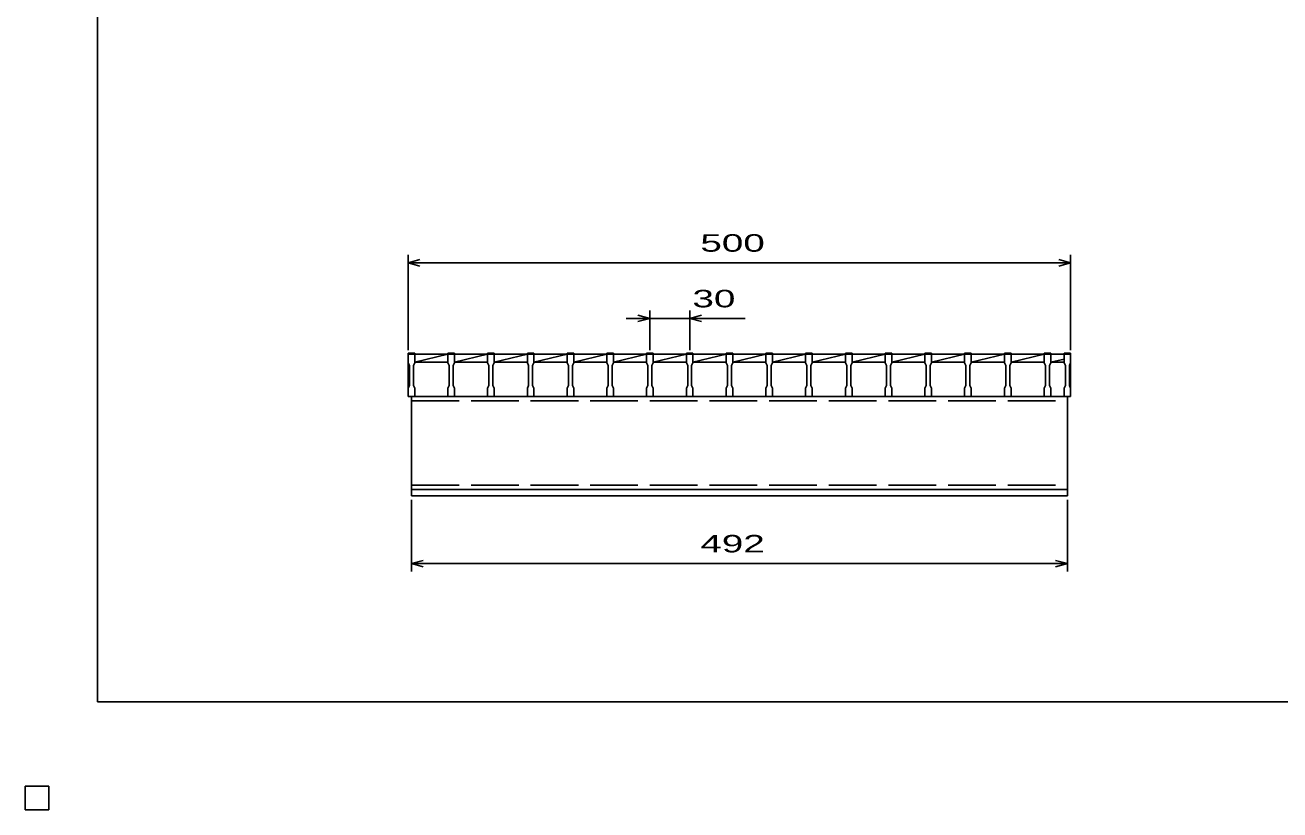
# Model space of a CAD drawing. Units: millimetres, scale not verified. Extents: x -1092 to 1039, y -770 to 632.
# Drawn here: x -1092 to -145, y -770 to -177 of the extents above; entities that cross this region are included whole.
import ezdxf
from ezdxf.enums import TextEntityAlignment as Align

# ---------------------------------------------------------------- set-up
doc = ezdxf.new("R2010")
doc.units = ezdxf.units.MM
doc.header["$LTSCALE"] = 6
doc.linetypes.add('DASHED', pattern=[7.5, 6, -1.5])
for name, color, linetype, lineweight in [('0_2', 150, 'Continuous', 25), ('16', 3, 'Continuous', 25), ('22', 4, 'Continuous', 25), ('24', 2, 'Continuous', 25), ('32', 4, 'Continuous', 25)]:
    doc.layers.add(name, color=color, linetype=linetype, lineweight=lineweight)
doc.styles.add('ベクトル', font='')
doc.styles.get('ベクトル').set_extended_font_data('ベクトル')

msp = doc.modelspace()

# ---------------------------------------------------------------- linework, layer by layer
at = {"layer": '0_2'}
for p, q in [((-1037.4, -687.9), (-1037.4, 632.1)), ((1038.6, -687.9), (-1037.4, -687.9)), ((-1074, -751.5), (-1092, -751.5)), ((-1092, -751.5), (-1092, -769.5)), ((-1074, -751.5), (-1092, -751.5)), ((-1092, -751.5), (-1092, -769.5)), ((-1074, -751.5), (-1092, -751.5)), ((-1092, -751.5), (-1092, -769.5)), ((-1074, -751.5), (-1092, -751.5)), ((-1092, -751.5), (-1092, -769.5)), ((-1074, -751.5), (-1092, -751.5)), ((-1092, -751.5), (-1092, -769.5)), ((-1074, -769.5), (-1074, -751.5)), ((-1074, -769.5), (-1074, -751.5)), ((-1074, -769.5), (-1074, -751.5)), ((-1074, -769.5), (-1074, -751.5)), ((-1074, -769.5), (-1074, -751.5)), ((-1092, -769.5), (-1074, -769.5)), ((-1092, -769.5), (-1074, -769.5)), ((-1092, -769.5), (-1074, -769.5)), ((-1092, -769.5), (-1074, -769.5)), ((-1092, -769.5), (-1074, -769.5))]:
    msp.add_line(p, q, dxfattribs=at)
at = {"layer": '16'}
for p, q in [((-803, -425.5), (-803, -424.8)), ((-803, -424.8), (-798, -424.8)), ((-803, -425.5), (-803, -432)), ((-798, -425.5), (-803, -425.5)), ((-803, -425.5), (-803, -457.5)), ((-798, -424.8), (-798, -425.5)), ((-798, -432), (-798, -425.5)), ((-798, -425.5), (-773, -425.5)), ((-798, -431.5), (-773, -425.5)), ((-773, -425.5), (-773, -424.8)), ((-773, -424.8), (-768, -424.8)), ((-773, -425.5), (-773, -432)), ((-768, -425.5), (-773, -425.5)), ((-768, -424.8), (-768, -425.5)), ((-768, -432), (-768, -425.5)), ((-768, -425.5), (-743, -425.5)), ((-768, -431.5), (-743, -425.5)), ((-743, -425.5), (-743, -424.8)), ((-743, -424.8), (-738, -424.8)), ((-743, -425.5), (-743, -432)), ((-738, -425.5), (-743, -425.5)), ((-738, -424.8), (-738, -425.5)), ((-738, -432), (-738, -425.5)), ((-738, -425.5), (-713, -425.5)), ((-738, -431.5), (-713, -425.5)), ((-713, -425.5), (-713, -424.8)), ((-713, -424.8), (-708, -424.8)), ((-713, -425.5), (-713, -432)), ((-708, -425.5), (-713, -425.5)), ((-708, -424.8), (-708, -425.5)), ((-708, -432), (-708, -425.5)), ((-708, -425.5), (-683, -425.5)), ((-708, -431.5), (-683, -425.5)), ((-683, -425.5), (-683, -424.8)), ((-683, -424.8), (-678, -424.8)), ((-683, -425.5), (-683, -432)), ((-678, -425.5), (-683, -425.5)), ((-678, -424.8), (-678, -425.5)), ((-678, -432), (-678, -425.5)), ((-678, -425.5), (-653, -425.5)), ((-678, -431.5), (-653, -425.5)), ((-653, -425.5), (-653, -424.8)), ((-653, -424.8), (-648, -424.8)), ((-653, -425.5), (-653, -432)), ((-648, -425.5), (-653, -425.5)), ((-648, -424.8), (-648, -425.5)), ((-648, -432), (-648, -425.5)), ((-648, -425.5), (-623, -425.5)), ((-648, -431.5), (-623, -425.5)), ((-623, -425.5), (-623, -424.8)), ((-623, -424.8), (-618, -424.8)), ((-623, -425.5), (-623, -432)), ((-618, -425.5), (-623, -425.5)), ((-618, -424.8), (-618, -425.5)), ((-618, -432), (-618, -425.5)), ((-618, -425.5), (-593, -425.5)), ((-618, -431.5), (-593, -425.5)), ((-593, -425.5), (-593, -424.8)), ((-593, -424.8), (-588, -424.8)), ((-593, -425.5), (-593, -432)), ((-588, -425.5), (-593, -425.5)), ((-588, -424.8), (-588, -425.5)), ((-588, -432), (-588, -425.5)), ((-588, -425.5), (-563, -425.5)), ((-588, -431.5), (-563, -425.5)), ((-563, -425.5), (-563, -424.8)), ((-563, -424.8), (-558, -424.8)), ((-563, -425.5), (-563, -432)), ((-558, -425.5), (-563, -425.5)), ((-558, -424.8), (-558, -425.5)), ((-558, -432), (-558, -425.5)), ((-558, -425.5), (-533, -425.5)), ((-558, -431.5), (-533, -425.5)), ((-533, -425.5), (-533, -424.8)), ((-533, -424.8), (-528, -424.8)), ((-533, -425.5), (-533, -432)), ((-528, -425.5), (-533, -425.5)), ((-528, -424.8), (-528, -425.5)), ((-528, -432), (-528, -425.5)), ((-528, -425.5), (-503, -425.5)), ((-528, -431.5), (-503, -425.5)), ((-503, -425.5), (-503, -424.8)), ((-503, -424.8), (-498, -424.8)), ((-503, -425.5), (-503, -432)), ((-498, -425.5), (-503, -425.5)), ((-498, -424.8), (-498, -425.5)), ((-498, -432), (-498, -425.5)), ((-498, -425.5), (-473, -425.5)), ((-498, -431.5), (-473, -425.5)), ((-473, -425.5), (-473, -424.8)), ((-473, -424.8), (-468, -424.8)), ((-473, -425.5), (-473, -432)), ((-468, -425.5), (-473, -425.5)), ((-468, -424.8), (-468, -425.5)), ((-468, -432), (-468, -425.5)), ((-468, -425.5), (-443, -425.5)), ((-468, -431.5), (-443, -425.5)), ((-443, -425.5), (-443, -424.8)), ((-443, -424.8), (-438, -424.8)), ((-443, -425.5), (-443, -432)), ((-438, -425.5), (-443, -425.5)), ((-438, -424.8), (-438, -425.5)), ((-438, -432), (-438, -425.5)), ((-438, -425.5), (-413, -425.5)), ((-438, -431.5), (-413, -425.5)), ((-413, -425.5), (-413, -424.8)), ((-413, -424.8), (-408, -424.8)), ((-413, -425.5), (-413, -432)), ((-408, -425.5), (-413, -425.5)), ((-408, -424.8), (-408, -425.5)), ((-408, -432), (-408, -425.5)), ((-408, -425.5), (-383, -425.5)), ((-408, -431.5), (-383, -425.5)), ((-383, -425.5), (-383, -424.8)), ((-383, -424.8), (-378, -424.8)), ((-383, -425.5), (-383, -432)), ((-378, -425.5), (-383, -425.5)), ((-378, -424.8), (-378, -425.5)), ((-378, -432), (-378, -425.5)), ((-378, -425.5), (-353, -425.5)), ((-378, -431.5), (-353, -425.5)), ((-353, -425.5), (-353, -424.8)), ((-353, -424.8), (-348, -424.8)), ((-353, -425.5), (-353, -432)), ((-348, -425.5), (-353, -425.5)), ((-348, -424.8), (-348, -425.5)), ((-348, -432), (-348, -425.5)), ((-348, -425.5), (-323, -425.5)), ((-348, -431.5), (-323, -425.5)), ((-323, -425.5), (-323, -424.8)), ((-323, -424.8), (-318, -424.8)), ((-323, -425.5), (-323, -432)), ((-318, -425.5), (-323, -425.5)), ((-318, -424.8), (-318, -425.5)), ((-318, -432), (-318, -425.5)), ((-318, -425.5), (-308, -425.5)), ((-308, -425.5), (-308, -424.8)), ((-308, -424.8), (-303, -424.8)), ((-308, -425.5), (-308, -432)), ((-303, -425.5), (-308, -425.5)), ((-303, -424.8), (-303, -425.5)), ((-303, -432), (-303, -425.5)), ((-303, -457.5), (-303, -425.5)), ((-803, -432), (-802, -434)), ((-802, -434), (-802, -449)), ((-799, -434), (-798, -432)), ((-799, -449), (-799, -434)), ((-798, -431.5), (-773, -431.5)), ((-773, -432), (-772, -434)), ((-772, -434), (-772, -449)), ((-769, -434), (-768, -432)), ((-769, -449), (-769, -434)), ((-768, -431.5), (-743, -431.5)), ((-743, -432), (-742, -434)), ((-742, -434), (-742, -449)), ((-739, -434), (-738, -432)), ((-739, -449), (-739, -434)), ((-738, -431.5), (-713, -431.5)), ((-713, -432), (-712, -434)), ((-712, -434), (-712, -449)), ((-709, -434), (-708, -432)), ((-709, -449), (-709, -434)), ((-708, -431.5), (-683, -431.5)), ((-683, -432), (-682, -434)), ((-682, -434), (-682, -449)), ((-679, -434), (-678, -432)), ((-679, -449), (-679, -434)), ((-678, -431.5), (-653, -431.5)), ((-653, -432), (-652, -434)), ((-652, -434), (-652, -449)), ((-649, -434), (-648, -432)), ((-649, -449), (-649, -434)), ((-648, -431.5), (-623, -431.5)), ((-623, -432), (-622, -434)), ((-622, -434), (-622, -449)), ((-619, -434), (-618, -432)), ((-619, -449), (-619, -434)), ((-618, -431.5), (-593, -431.5)), ((-593, -432), (-592, -434)), ((-592, -434), (-592, -449)), ((-589, -434), (-588, -432)), ((-589, -449), (-589, -434)), ((-588, -431.5), (-563, -431.5)), ((-563, -432), (-562, -434)), ((-562, -434), (-562, -449)), ((-559, -434), (-558, -432)), ((-559, -449), (-559, -434)), ((-558, -431.5), (-533, -431.5)), ((-533, -432), (-532, -434)), ((-532, -434), (-532, -449)), ((-529, -434), (-528, -432)), ((-529, -449), (-529, -434)), ((-528, -431.5), (-503, -431.5)), ((-503, -432), (-502, -434)), ((-502, -434), (-502, -449)), ((-499, -434), (-498, -432)), ((-499, -449), (-499, -434)), ((-498, -431.5), (-473, -431.5)), ((-473, -432), (-472, -434)), ((-472, -434), (-472, -449)), ((-469, -434), (-468, -432)), ((-469, -449), (-469, -434)), ((-468, -431.5), (-443, -431.5)), ((-443, -432), (-442, -434)), ((-442, -434), (-442, -449)), ((-439, -434), (-438, -432)), ((-439, -449), (-439, -434)), ((-438, -431.5), (-413, -431.5)), ((-413, -432), (-412, -434)), ((-412, -434), (-412, -449)), ((-409, -434), (-408, -432)), ((-409, -449), (-409, -434)), ((-408, -431.5), (-383, -431.5)), ((-383, -432), (-382, -434)), ((-382, -434), (-382, -449)), ((-379, -434), (-378, -432)), ((-379, -449), (-379, -434)), ((-378, -431.5), (-353, -431.5)), ((-353, -432), (-352, -434)), ((-352, -434), (-352, -449)), ((-349, -434), (-348, -432)), ((-349, -449), (-349, -434)), ((-348, -431.5), (-323, -431.5)), ((-323, -432), (-322, -434)), ((-322, -434), (-322, -449)), ((-319, -434), (-318, -432)), ((-319, -449), (-319, -434)), ((-318, -431.5), (-308, -429.1)), ((-318, -431.5), (-308, -431.5)), ((-308, -432), (-307, -434)), ((-307, -434), (-307, -449)), ((-304, -434), (-303, -432)), ((-304, -449), (-304, -434)), ((-802, -449), (-803, -451)), ((-803, -451), (-803, -457.5)), ((-798, -451), (-799, -449)), ((-798, -457.5), (-798, -451)), ((-772, -449), (-773, -451)), ((-773, -451), (-773, -457.5)), ((-768, -451), (-769, -449)), ((-768, -457.5), (-768, -451)), ((-742, -449), (-743, -451)), ((-743, -451), (-743, -457.5)), ((-738, -451), (-739, -449)), ((-738, -457.5), (-738, -451)), ((-712, -449), (-713, -451)), ((-713, -451), (-713, -457.5)), ((-708, -451), (-709, -449)), ((-708, -457.5), (-708, -451)), ((-682, -449), (-683, -451)), ((-683, -451), (-683, -457.5)), ((-678, -451), (-679, -449)), ((-678, -457.5), (-678, -451)), ((-652, -449), (-653, -451)), ((-653, -451), (-653, -457.5)), ((-648, -451), (-649, -449)), ((-648, -457.5), (-648, -451)), ((-622, -449), (-623, -451)), ((-623, -451), (-623, -457.5)), ((-618, -451), (-619, -449)), ((-618, -457.5), (-618, -451)), ((-592, -449), (-593, -451)), ((-593, -451), (-593, -457.5)), ((-588, -451), (-589, -449)), ((-588, -457.5), (-588, -451)), ((-562, -449), (-563, -451)), ((-563, -451), (-563, -457.5)), ((-558, -451), (-559, -449)), ((-558, -457.5), (-558, -451)), ((-532, -449), (-533, -451)), ((-533, -451), (-533, -457.5)), ((-528, -451), (-529, -449)), ((-528, -457.5), (-528, -451)), ((-502, -449), (-503, -451)), ((-503, -451), (-503, -457.5)), ((-498, -451), (-499, -449)), ((-498, -457.5), (-498, -451)), ((-472, -449), (-473, -451)), ((-473, -451), (-473, -457.5)), ((-468, -451), (-469, -449)), ((-468, -457.5), (-468, -451)), ((-442, -449), (-443, -451)), ((-443, -451), (-443, -457.5)), ((-438, -451), (-439, -449)), ((-438, -457.5), (-438, -451)), ((-412, -449), (-413, -451)), ((-413, -451), (-413, -457.5)), ((-408, -451), (-409, -449)), ((-408, -457.5), (-408, -451)), ((-382, -449), (-383, -451)), ((-383, -451), (-383, -457.5)), ((-378, -451), (-379, -449)), ((-378, -457.5), (-378, -451)), ((-352, -449), (-353, -451)), ((-353, -451), (-353, -457.5)), ((-348, -451), (-349, -449)), ((-348, -457.5), (-348, -451)), ((-322, -449), (-323, -451)), ((-323, -451), (-323, -457.5)), ((-318, -451), (-319, -449)), ((-318, -457.5), (-318, -451)), ((-307, -449), (-308, -451)), ((-308, -451), (-308, -457.5)), ((-303, -451), (-304, -449)), ((-303, -457.5), (-303, -451)), ((-803, -457.5), (-798, -457.5)), ((-800.5, -457.5), (-305.5, -457.5)), ((-800.5, -527.5), (-800.5, -457.5)), ((-798, -457.5), (-773, -457.5)), ((-773, -457.5), (-768, -457.5)), ((-768, -457.5), (-743, -457.5)), ((-743, -457.5), (-738, -457.5)), ((-738, -457.5), (-713, -457.5)), ((-713, -457.5), (-708, -457.5)), ((-708, -457.5), (-683, -457.5)), ((-683, -457.5), (-678, -457.5)), ((-678, -457.5), (-653, -457.5)), ((-653, -457.5), (-648, -457.5)), ((-648, -457.5), (-623, -457.5)), ((-623, -457.5), (-618, -457.5)), ((-618, -457.5), (-593, -457.5)), ((-593, -457.5), (-588, -457.5)), ((-588, -457.5), (-563, -457.5)), ((-563, -457.5), (-558, -457.5)), ((-558, -457.5), (-533, -457.5)), ((-533, -457.5), (-528, -457.5)), ((-528, -457.5), (-503, -457.5)), ((-503, -457.5), (-498, -457.5)), ((-498, -457.5), (-473, -457.5)), ((-473, -457.5), (-468, -457.5)), ((-468, -457.5), (-443, -457.5)), ((-443, -457.5), (-438, -457.5)), ((-438, -457.5), (-413, -457.5)), ((-413, -457.5), (-408, -457.5)), ((-408, -457.5), (-383, -457.5)), ((-383, -457.5), (-378, -457.5)), ((-378, -457.5), (-353, -457.5)), ((-353, -457.5), (-348, -457.5)), ((-348, -457.5), (-315.5, -457.5)), ((-315.5, -457.5), (-310.5, -457.5)), ((-310.5, -457.5), (-308, -457.5)), ((-308, -457.5), (-303, -457.5)), ((-305.5, -527.5), (-305.5, -457.5)), ((-800.5, -527.5), (-305.5, -527.5)), ((-800.5, -532.5), (-800.5, -527.5)), ((-800.5, -527.5), (-305.5, -527.5)), ((-305.5, -532.5), (-305.5, -527.5)), ((-800.5, -532.5), (-305.5, -532.5)), ((-1074, -751.5), (-1092, -751.5)), ((-1092, -751.5), (-1092, -769.5)), ((-1074, -751.5), (-1092, -751.5)), ((-1092, -751.5), (-1092, -769.5)), ((-1074, -751.5), (-1092, -751.5)), ((-1092, -751.5), (-1092, -769.5)), ((-1074, -751.5), (-1092, -751.5)), ((-1092, -751.5), (-1092, -769.5)), ((-1074, -751.5), (-1092, -751.5)), ((-1092, -751.5), (-1092, -769.5)), ((-1074, -769.5), (-1074, -751.5)), ((-1074, -769.5), (-1074, -751.5)), ((-1074, -769.5), (-1074, -751.5)), ((-1074, -769.5), (-1074, -751.5)), ((-1074, -769.5), (-1074, -751.5)), ((-1092, -769.5), (-1074, -769.5)), ((-1092, -769.5), (-1074, -769.5)), ((-1092, -769.5), (-1074, -769.5)), ((-1092, -769.5), (-1074, -769.5)), ((-1092, -769.5), (-1074, -769.5))]:
    msp.add_line(p, q, dxfattribs=at)
at = {"layer": '16', "linetype": 'DASHED'}
for p, q in [((-800.5, -460.7), (-305.5, -460.7)), ((-800.5, -524.3), (-305.5, -524.3))]:
    msp.add_line(p, q, dxfattribs=at)
at = {"layer": '22'}
for p, q in [((-803, -422.5), (-803, -350.5)), ((-803, -356.5), (-794, -354.1)), ((-794, -358.9), (-803, -356.5)), ((-803, -356.5), (-303, -356.5)), ((-303, -356.5), (-312, -354.1)), ((-312, -358.9), (-303, -356.5)), ((-303, -422.5), (-303, -350.5)), ((-620.5, -398.5), (-629.5, -396.1)), ((-620.5, -422.5), (-620.5, -392.5)), ((-590.5, -392.5), (-590.5, -422.5)), ((-590.5, -398.5), (-581.5, -396.1)), ((-620.5, -398.5), (-638.5, -398.5)), ((-629.5, -400.9), (-620.5, -398.5)), ((-620.5, -398.5), (-590.5, -398.5)), ((-581.5, -400.9), (-590.5, -398.5)), ((-590.5, -398.5), (-548.5, -398.5)), ((-800.5, -589.5), (-800.5, -535.5)), ((-305.5, -589.5), (-305.5, -535.5)), ((-800.5, -583.5), (-791.5, -581.1)), ((-791.5, -585.9), (-800.5, -583.5)), ((-800.5, -583.5), (-305.5, -583.5)), ((-305.5, -583.5), (-314.5, -581.1)), ((-314.5, -585.9), (-305.5, -583.5))]:
    msp.add_line(p, q, dxfattribs=at)
at = {"layer": '22', "color": 2}
for p, q in [((-1074, -751.5), (-1092, -751.5)), ((-1092, -751.5), (-1092, -769.5)), ((-1074, -751.5), (-1092, -751.5)), ((-1092, -751.5), (-1092, -769.5)), ((-1074, -751.5), (-1092, -751.5)), ((-1092, -751.5), (-1092, -769.5)), ((-1074, -769.5), (-1074, -751.5)), ((-1074, -769.5), (-1074, -751.5)), ((-1074, -769.5), (-1074, -751.5)), ((-1092, -769.5), (-1074, -769.5)), ((-1092, -769.5), (-1074, -769.5)), ((-1092, -769.5), (-1074, -769.5))]:
    msp.add_line(p, q, dxfattribs=at)
at = {"layer": '24', "color": 4}
for p, q in [((-1074, -751.5), (-1092, -751.5)), ((-1092, -751.5), (-1092, -769.5)), ((-1074, -751.5), (-1092, -751.5)), ((-1092, -751.5), (-1092, -769.5)), ((-1074, -751.5), (-1092, -751.5)), ((-1092, -751.5), (-1092, -769.5)), ((-1074, -769.5), (-1074, -751.5)), ((-1074, -769.5), (-1074, -751.5)), ((-1074, -769.5), (-1074, -751.5)), ((-1092, -769.5), (-1074, -769.5)), ((-1092, -769.5), (-1074, -769.5)), ((-1092, -769.5), (-1074, -769.5))]:
    msp.add_line(p, q, dxfattribs=at)
at = {"layer": '32'}
for p, q in [((-1074, -751.5), (-1092, -751.5)), ((-1092, -751.5), (-1092, -769.5)), ((-1074, -751.5), (-1092, -751.5)), ((-1092, -751.5), (-1092, -769.5)), ((-1074, -751.5), (-1092, -751.5)), ((-1092, -751.5), (-1092, -769.5)), ((-1074, -751.5), (-1092, -751.5)), ((-1092, -751.5), (-1092, -769.5)), ((-1074, -751.5), (-1092, -751.5)), ((-1092, -751.5), (-1092, -769.5)), ((-1074, -769.5), (-1074, -751.5)), ((-1074, -769.5), (-1074, -751.5)), ((-1074, -769.5), (-1074, -751.5)), ((-1074, -769.5), (-1074, -751.5)), ((-1074, -769.5), (-1074, -751.5)), ((-1092, -769.5), (-1074, -769.5)), ((-1092, -769.5), (-1074, -769.5)), ((-1092, -769.5), (-1074, -769.5)), ((-1092, -769.5), (-1074, -769.5)), ((-1092, -769.5), (-1074, -769.5))]:
    msp.add_line(p, q, dxfattribs=at)

# ---------------------------------------------------------------- texts
at = {"layer": '22', "color": 2, "style": 'ベクトル', "width": 1.65}
for s, p in [(' 500 ', (-590.5, -341.5)), (' 30 ', (-596.5, -383.5)), (' 492 ', (-590.5, -568.5))]:
    msp.add_text(s, height=13.2, dxfattribs=at).set_placement(p, align=Align.MIDDLE_LEFT)

doc.saveas('drawing.dxf')
